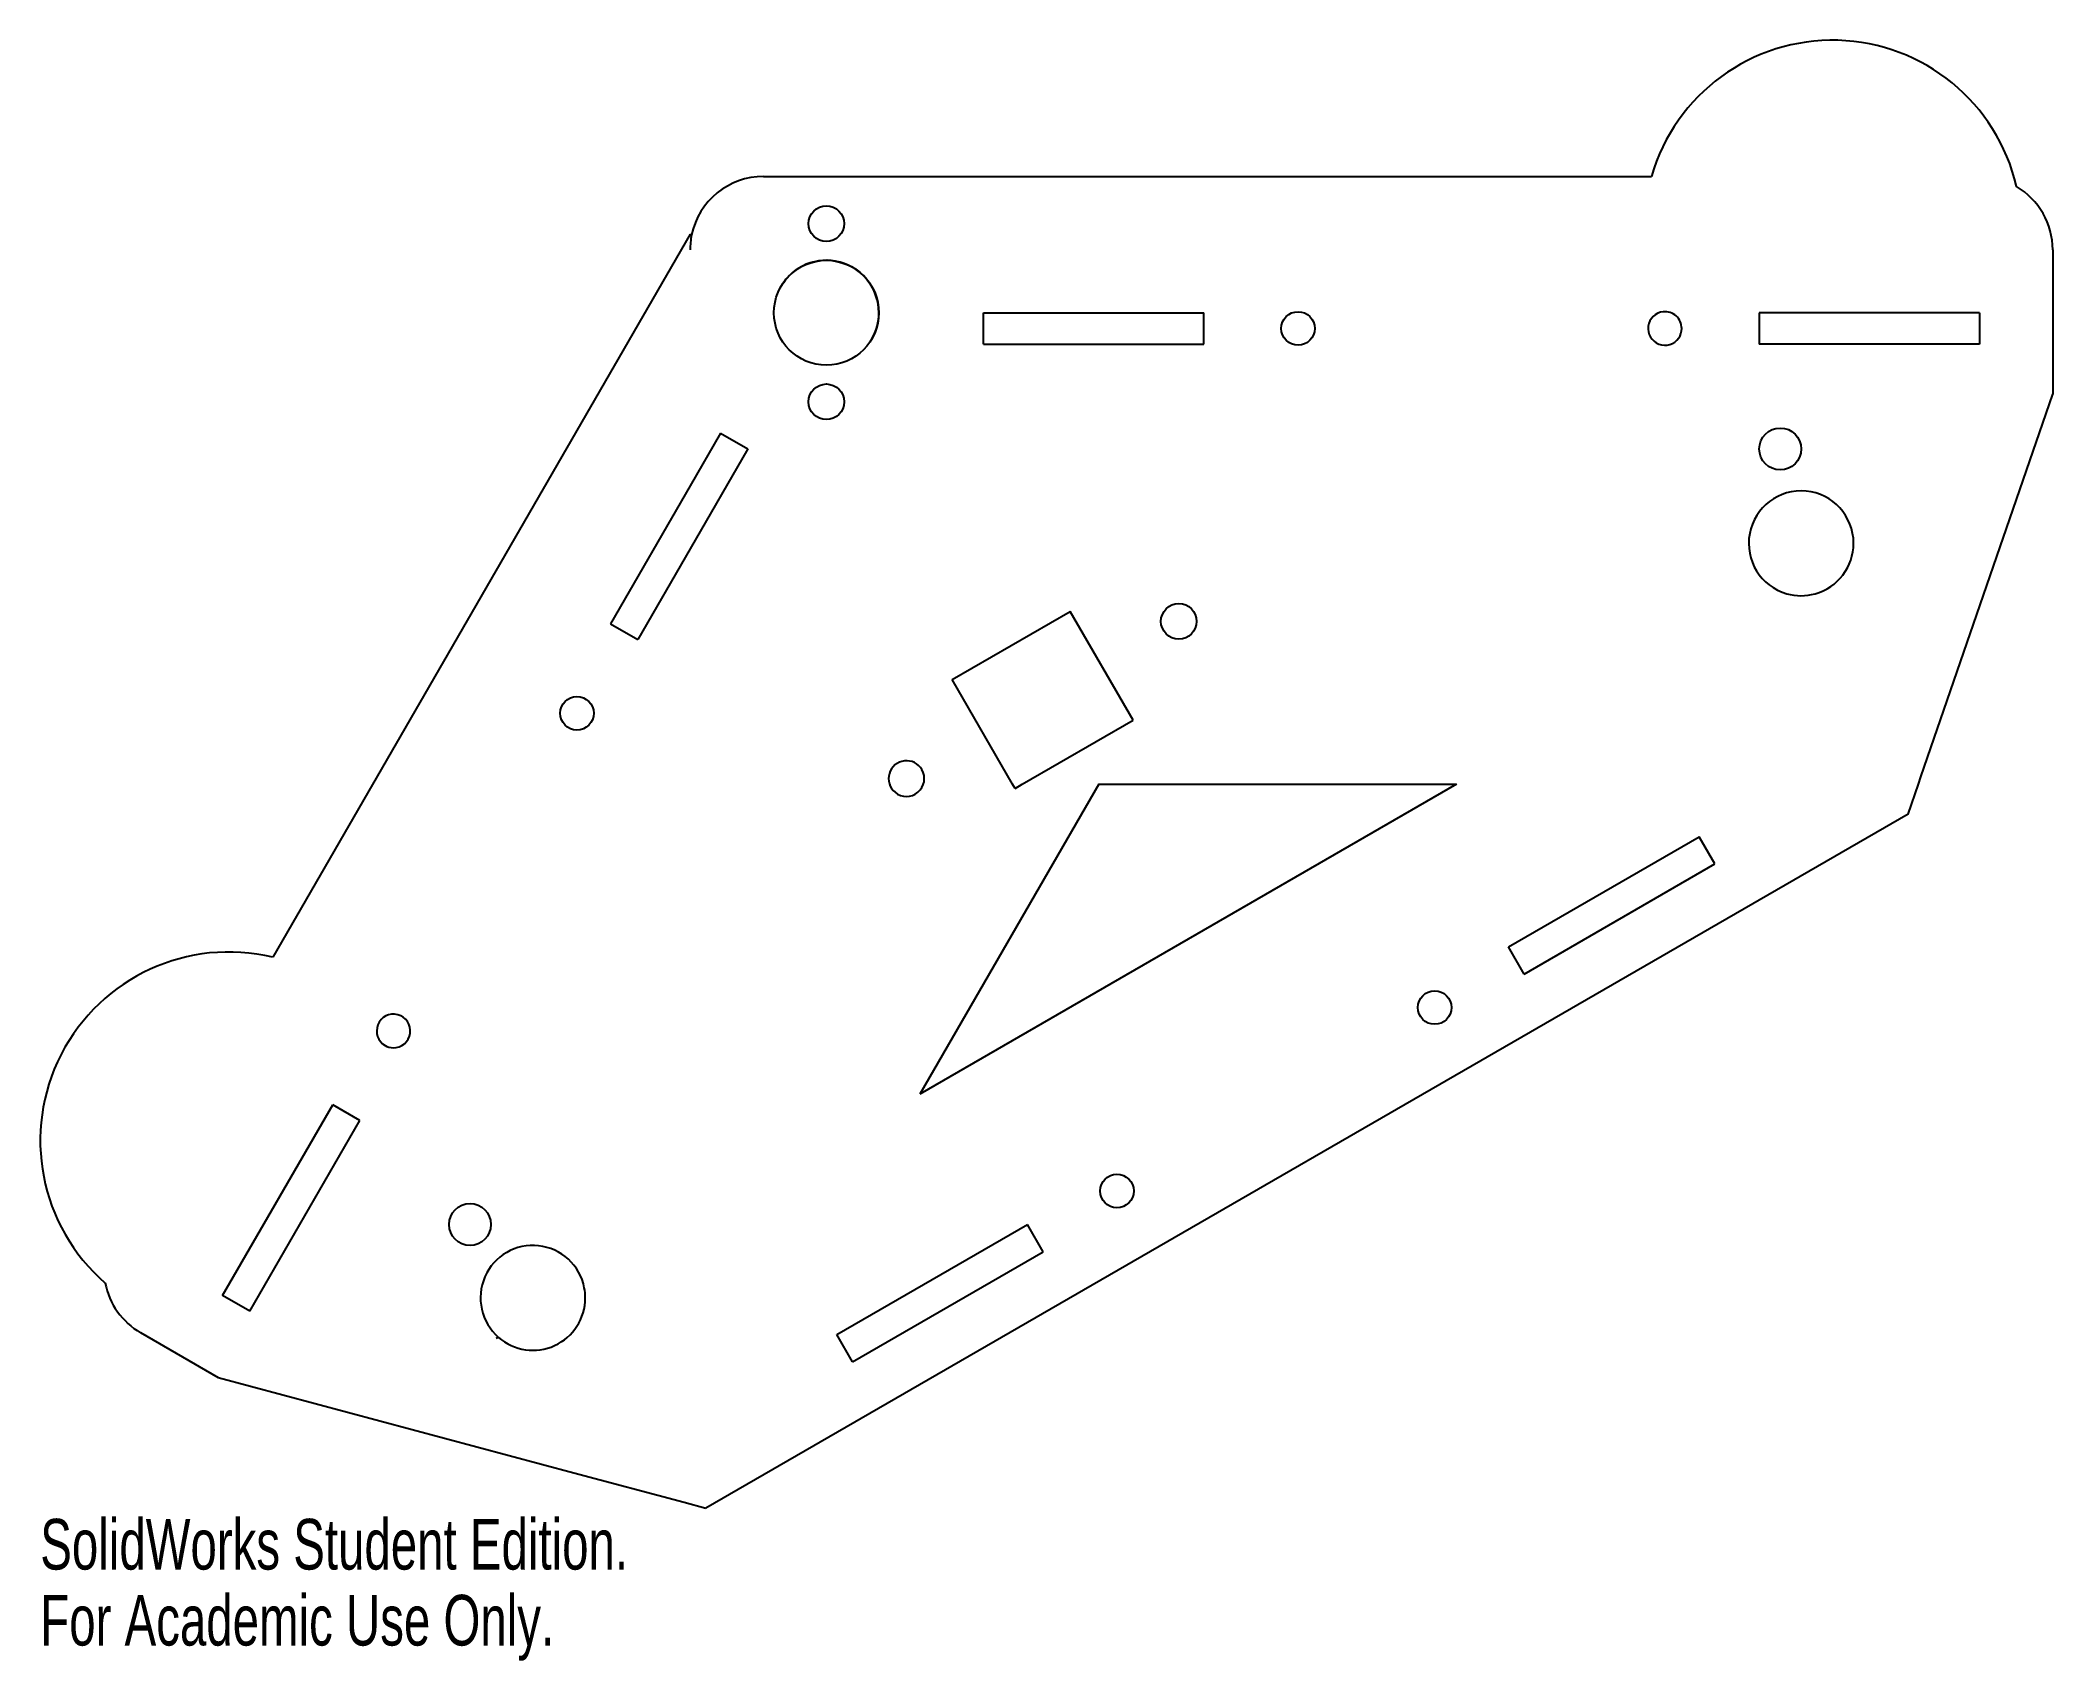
# Model space of a CAD drawing. Header units: millimetres. Extents: x -75 to 117, y -129 to 26.
import ezdxf

# ---------------------------------------------------------------- set-up
doc = ezdxf.new("R2010")
doc.units = ezdxf.units.MM
doc.styles.add('SLDTEXTSTYLE0', font='TXT', dxfattribs={"width": 0.7})

msp = doc.modelspace()

# ---------------------------------------------------------------- linework, layer by layer
at = {"color": 7, "linetype": 'Continuous'}
for p, q in [((-6, 13), (78.71, 13)), ((-12.99, 7.5), (-52.82, -61.49)), ((-12.99, 7.5), (-12.85, 7.42)), ((117, 6), (117, -7.77)), ((15, 0), (36, 0)), ((15, -3), (15, 0)), ((36, -3), (36, 0)), ((89, 0), (89, -3)), ((110, 0), (89, 0)), ((110, 0), (110, -3)), ((15, -3), (36, -3)), ((110, -3), (89, -3)), ((104.42, -44.3), (117, -7.77)), ((-10.1, -11.49), (-13, -16.52)), ((-10.1, -11.49), (-7.5, -12.99)), ((-7.5, -12.99), (-13, -22.52)), ((-13, -16.52), (-20.6, -29.68)), ((-13, -22.52), (-18, -31.18)), ((12, -35), (23.26, -28.5)), ((29.26, -38.89), (23.26, -28.5)), ((-20.6, -29.68), (-18, -31.18)), ((17.77, -45), (12, -35)), ((18.68, -45), (29.26, -38.89)), ((60.12, -45), (8.91, -74.56)), ((25.98, -45), (8.91, -74.56)), ((18, -45.39), (17.77, -45)), ((18, -45.39), (18.68, -45)), ((25.98, -45), (60.12, -45)), ((103.21, -47.84), (104.18, -45)), ((104.18, -45), (104.42, -44.3)), ((103.21, -47.84), (-11.51, -114.07)), ((65.08, -60.5), (83.26, -50)), ((84.76, -52.6), (83.26, -50)), ((66.58, -63.1), (84.76, -52.6)), ((66.58, -63.1), (65.08, -60.5)), ((-57.6, -93.76), (-47.1, -75.58)), ((-44.5, -77.08), (-47.1, -75.58)), ((-55, -95.26), (-44.5, -77.08)), ((0.99, -97.5), (19.18, -87)), ((20.68, -89.6), (19.18, -87)), ((2.49, -100.1), (20.68, -89.6)), ((-55, -95.26), (-57.6, -93.76)), ((-65.43, -97.32), (-58.02, -101.6)), ((-31.28, -97.77), (-31.49, -97.89)), ((2.49, -100.1), (0.99, -97.5)), ((-58.02, -101.6), (-24.1, -110.69)), ((-24.1, -110.69), (-13.57, -113.51)), ((-13.57, -113.51), (-11.51, -114.07))]:
    msp.add_line(p, q, dxfattribs=at)
for centre, radius in [((0, 8.5), 1.7), ((0, 0), 5), ((45, -1.5), 1.6), ((0, -8.5), 1.7), ((91, -13), 2), ((33.62, -29.45), 1.7), ((-23.8, -38.22), 1.6), ((58.03, -66.3), 1.6), ((27.72, -83.8), 1.6), ((-34, -87), 2)]:
    msp.add_circle(centre, radius, dxfattribs=at)
for centre, radius, start, end in [((96, 8), 18, 12.9644, 163.8724), ((-6, 6), 7, 90, 168.2846), ((110, 6), 7, 0, 59.6101), ((-6, 6), 7, 168.2846, 180), ((0, 0), 5, 0, 150), ((0, 0), 5, 330, 150), ((0, 0), 5, 330, 0), ((80, -1.5), 1.6, 96.0758, 325.3236), ((80, -1.5), 1.6, 0, 96.0758), ((80, -1.5), 1.6, 325.3236, 0), ((93, -22), 5, 0, 254.0645), ((93, -22), 5, 285.4387, 0), ((93, -22), 5, 254.0645, 285.4387), ((7.64, -44.45), 1.7, 30, 230.0825), ((7.64, -44.45), 1.7, 309.9175, 30), ((7.64, -44.45), 1.7, 230.0825, 309.9175), ((-57, -79), 18, 76.5806, 229.0346), ((-41.3, -68.53), 1.6, 268.6648, 158.7185), ((-41.3, -68.53), 1.6, 158.7185, 240), ((-41.3, -68.53), 1.6, 240, 268.6648), ((-28, -94), 5, 11.0488, 228.9515), ((-61.93, -91.26), 7, 190.9453, 240), ((-28, -94), 5, 228.9515, 0), ((-28, -94), 5, 0, 11.0488)]:
    msp.add_arc(centre, radius, start, end, dxfattribs=at)

# ---------------------------------------------------------------- texts
at = {"color": 7, "linetype": 'Continuous', "char_height": 4.8336, "attachment_point": 1, "style": 'SLDTEXTSTYLE0'}
for s, insert in [('SolidWorks Student Edition.', (-75, -115.09)), ('For Academic Use Only.', (-75, -122.34))]:
    msp.add_mtext(s, dxfattribs=dict(at, insert=insert))

doc.saveas('drawing.dxf')
